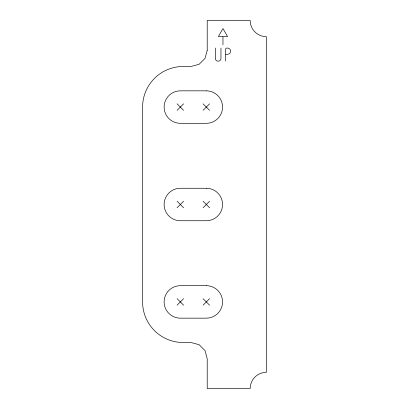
<?xml version="1.0" encoding="UTF-8"?>
<svg xmlns="http://www.w3.org/2000/svg" width="409" height="409" viewBox="0 0 409 409"><rect width="100%" height="100%" fill="white"/><g stroke="black" fill="none" stroke-linecap="round" stroke-linejoin="round"><path stroke-width="0.61" d="M177.097 110.323L183.595 103.83M203.079 110.323L209.577 103.83M177.097 207.746L183.595 201.254M203.079 207.746L209.577 201.254M177.097 305.17L183.595 298.677M203.079 305.17L209.577 298.677M222.644 36.534L218.37 36.534L222.966 28.569L227.568 36.534L222.966 36.534L222.966 44.806M225.794 54.315L227.465 54.315A3.129 3.129 0 0 0 230.594 51.181A3.129 3.129 0 0 0 227.465 48.052L226.99 48.052A1.524 1.524 0 0 0 225.466 49.576L225.466 61.043M203.079 103.83L209.577 110.323M177.097 103.83L183.595 110.323M203.079 201.254L209.577 207.746M177.097 201.254L183.595 207.746M203.079 298.677L209.577 305.17M177.097 298.677L183.595 305.17M220.957 48.052L220.957 58.375A2.807 2.807 0 0 1 218.145 61.186A2.807 2.807 0 0 1 215.338 58.375L215.338 48.052M207.22 50.246L205.042 58.364L199.101 64.305L190.983 66.483L183.186 66.483A40.593 40.593 0 0 0 142.593 107.076L142.593 301.924A40.593 40.593 0 0 0 183.186 342.517L190.983 342.517L199.101 344.695L205.042 350.636L207.22 358.754L207.22 388.55L250.17 388.55A16.237 16.237 0 0 1 266.407 372.313L266.407 36.687A16.237 16.237 0 0 1 250.17 20.45L207.22 20.45L207.22 50.246M206.325 90.839L180.349 90.839A16.237 16.237 0 0 0 164.111 107.076A16.237 16.237 0 0 0 180.349 123.313L206.325 123.313A16.237 16.237 0 0 0 222.562 107.076A16.237 16.237 0 0 0 206.325 90.839M206.325 188.263L180.349 188.263A16.237 16.237 0 0 0 164.111 204.5A16.237 16.237 0 0 0 180.349 220.737L206.325 220.737A16.237 16.237 0 0 0 222.562 204.5A16.237 16.237 0 0 0 206.325 188.263M206.325 285.686L180.349 285.686A16.237 16.237 0 0 0 164.111 301.924A16.237 16.237 0 0 0 180.349 318.161L206.325 318.161A16.237 16.237 0 0 0 222.562 301.924A16.237 16.237 0 0 0 206.325 285.686"/></g></svg>
